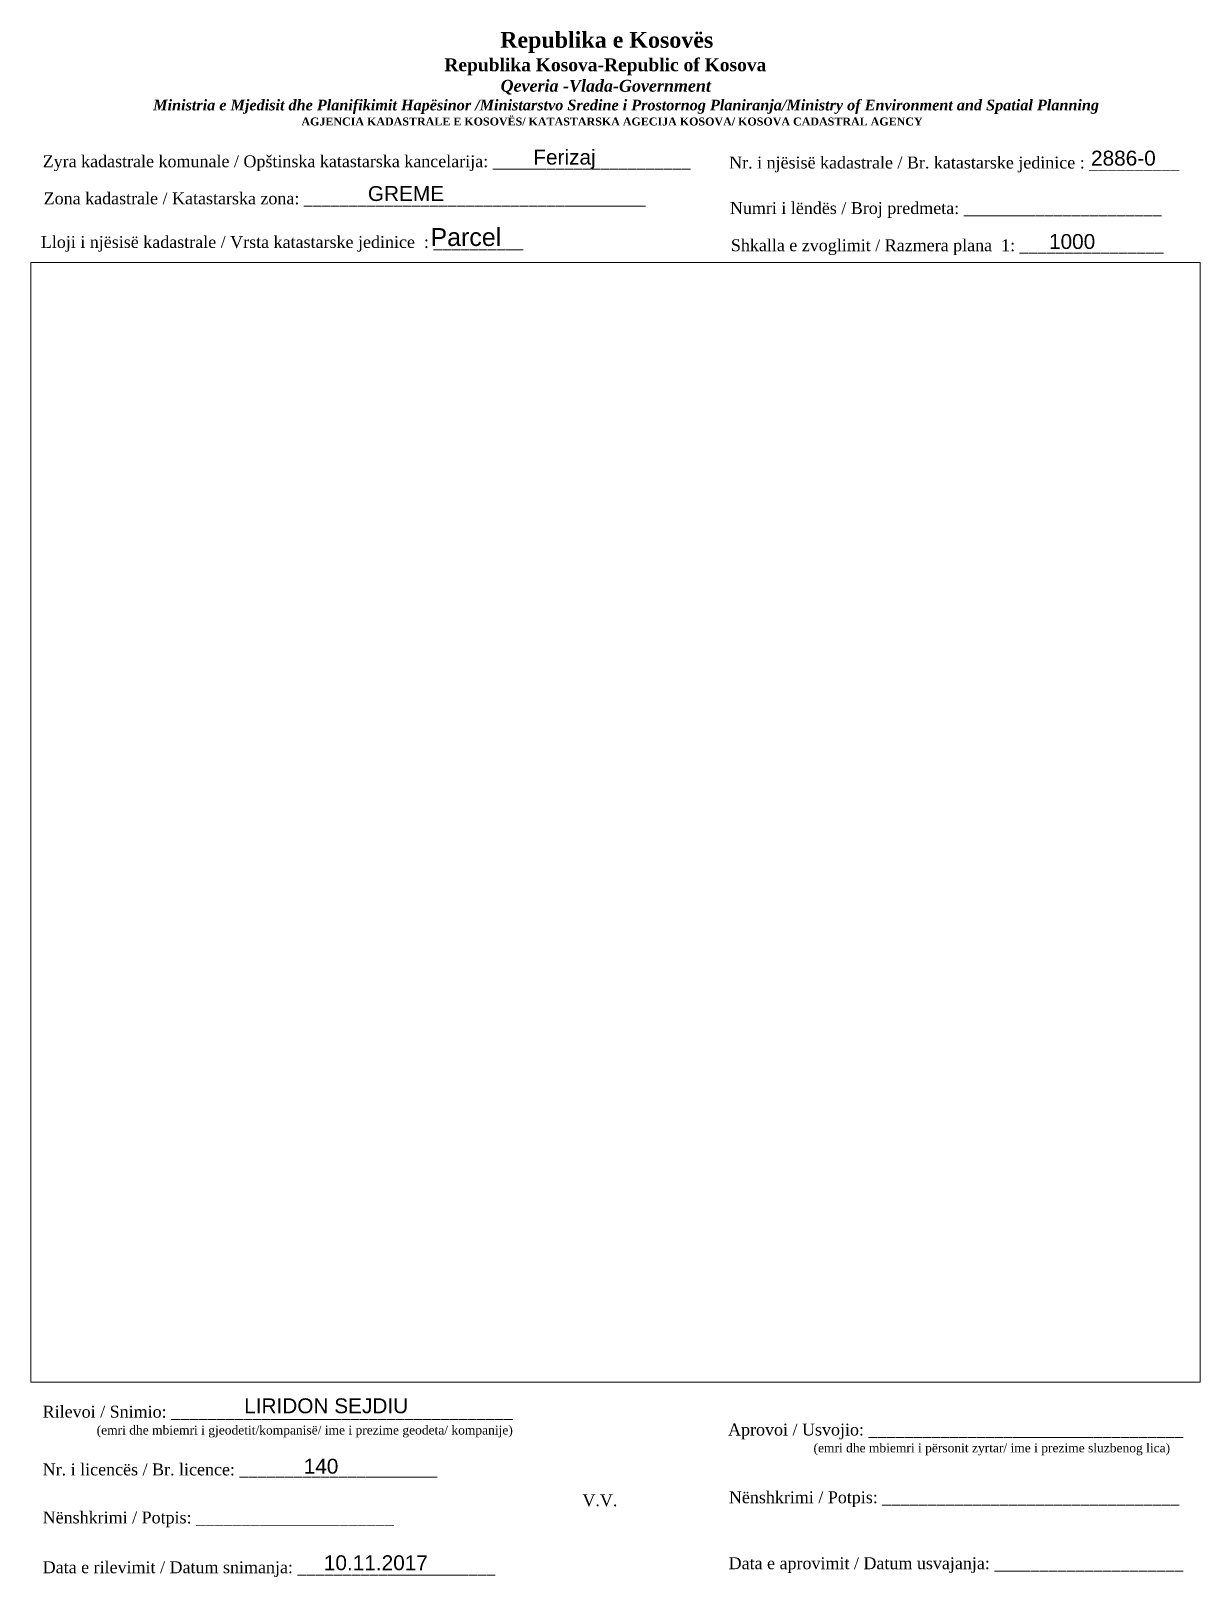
# Paper-space layout 'Manuali-2886-0' of a CAD drawing. Header units: metres. Extents: x 2 to 198, y 4 to 264.
import ezdxf

# ---------------------------------------------------------------- set-up
doc = ezdxf.new("R2010")
doc.units = ezdxf.units.M
doc.layers.add('Pikë_Zyrtare', color=7, linetype='Continuous')
doc.styles.get("Standard").update_dxf_attribs({"font": 'arial.ttf'})

psp = doc.layouts.new('Manuali-2886-0')

# ---------------------------------------------------------------- texts
at = {"attachment_point": 1}
for s, insert, char_height, width in [('\\pi77.297;{\\fBook Antiqua|b1|i0|c0|p18;\\H1.333x;Republika e Kosovës\\fTimes New Roman|b1|i0|c0|p18;\\P\\pi67.927;\\fBook Antiqua|b1|i0|c0|p18;\\H0.8125x;Republika Kosova-Republic of Kosova\\fTimes New Roman|b1|i0|c0|p18;\\P\\pi77.378;\\fBook Antiqua|b1|i1|c0|p18;\\H0.9233x;Qeveria -Vlada-Government \\P\\pi13.032,l6,t23.033;\\fTimes New Roman|b1|i1|c0|p18;\\H0.9x;Ministria e Mjedisit dhe Planifikimit Hapësinor /Ministarstvo Sredine i Prostornog Planiranja/Ministry of Environment and Spatial Planning\\P\\pi43.931,l0,tz;\\fBook Antiqua|b1|i0|c0|p18;\\H0.7406x;AGJENCIA KADASTRALE E KOSOVËS/ KATASTARSKA AGECIJA KOSOVA/ KOSOVA CADASTRAL AGENCY}', (3.17, 263.93), 2, 191.8237), ('Ferizaj', (86.04, 244.14), 2.5, 19.3474), ('{\\fTimes New Roman|b0|i0|c0|p18; Zyra kadastrale komunale / Opštinska katastarska kancelarija: ______________________}', (2.89, 243.19), 2, 114.6874), ('{\\fTimes New Roman|b0|i0|c0|p18;Nr. i njësisë kadastrale / Br. katastarske jedinice : __________}', (118.93, 242.98), 2, 98.5379), ('2886-0', (179.71, 243.97), 2.5, 19.3474), ('{\\fTimes New Roman|b0|i0|c0|p18; Zona kadastrale / Katastarska zona: ______________________________________}', (3.06, 236.96), 2, 101.8807), ('GREME', (58.26, 238.02), 2.5, 40.037), ('{\\fTimes New Roman|b0|i0|c0|p18; Numri i lëndës / Broj predmeta: ______________________}', (118.31, 235.33), 2, 83.344), ('{\\fTimes New Roman|b0|i0|c0|p18; Lloji i njësisë kadastrale / Vrsta katastarske jedinice  : __________ }', (2.58, 229.63), 2, 108.0893), ('{\\fArial|b0|i0|c0|p34;Parcel}', (68.78, 230.96), 3, 14.2476), ('{\\fTimes New Roman|b0|i0|c0|p18; Shkalla e zvoglimit / Razmera plana  1: ________________}', (118.47, 229.08), 2, 98.5379), ('1000', (172.65, 229.96), 2.5, 19.3474), ('LIRIDON SEJDIU', (37.48, 34.33), 2.5, 28.631), ('{\\fTimes New Roman|b0|i0|c0|p18; Rilevoi / Snimio: ______________________________________\\P             \\H0.75x;(emri dhe mbiemri i gjeodetit/kompanisë/ ime i prezime geodeta/ kompanije)}', (2.89, 33.09), 2, 87.3883), ('{\\fTimes New Roman|b0|i0|c0|p18; Aprovoi / Usvojio: ___________________________________\\P                    \\H0.75x;(emri dhe mbiemri i përsonit zyrtar/ ime i prezime sluzbenog lica)}', (118, 30.09), 2, 83.344), ('{\\fTimes New Roman|b0|i0|c0|p18; Nr. i licencës / Br. licence: ______________________\\P                                }', (2.89, 23.39), 2, 83.344), ('140', (47.48, 24.18), 2.5, 19.3474), ('{\\fTimes New Roman|b0|i0|c0|p18;V.V.                                 }', (94.29, 18.2), 2, 9.4297), ('{\\fTimes New Roman|b0|i0|c0|p18; Nënshkrimi / Potpis: _________________________________}', (118.14, 18.71), 2, 83.344), ('{\\fTimes New Roman|b0|i0|c0|p18; Nënshkrimi / Potpis: ______________________\\P                                 }', (2.89, 15.32), 2, 83.344), ('10.11.2017', (50.86, 7.96), 2.5, 19.3474), ('{\\fTimes New Roman|b0|i0|c0|p18; Data e rilevimit / Datum snimanja: ______________________\\P                                 }', (2.89, 6.95), 2, 83.344), ('{\\fTimes New Roman|b0|i0|c0|p18; Data e aprovimit / Datum usvajanja: _____________________}', (118.09, 7.63), 2, 83.344)]:
    psp.add_mtext(s, dxfattribs=dict(at, insert=insert, char_height=char_height, width=width))

# ---------------------------------------------------------------- viewports
at = {"layer": 'Pikë_Zyrtare', "view_target_point": (370776.427, 310629.57)}
psp.add_viewport(center=(99.85, 131.11), size=(196.35, 188.1097), view_center_point=(7141481.892, 4374640.483), view_height=188.10968, dxfattribs=at)

doc.saveas('drawing.dxf')
